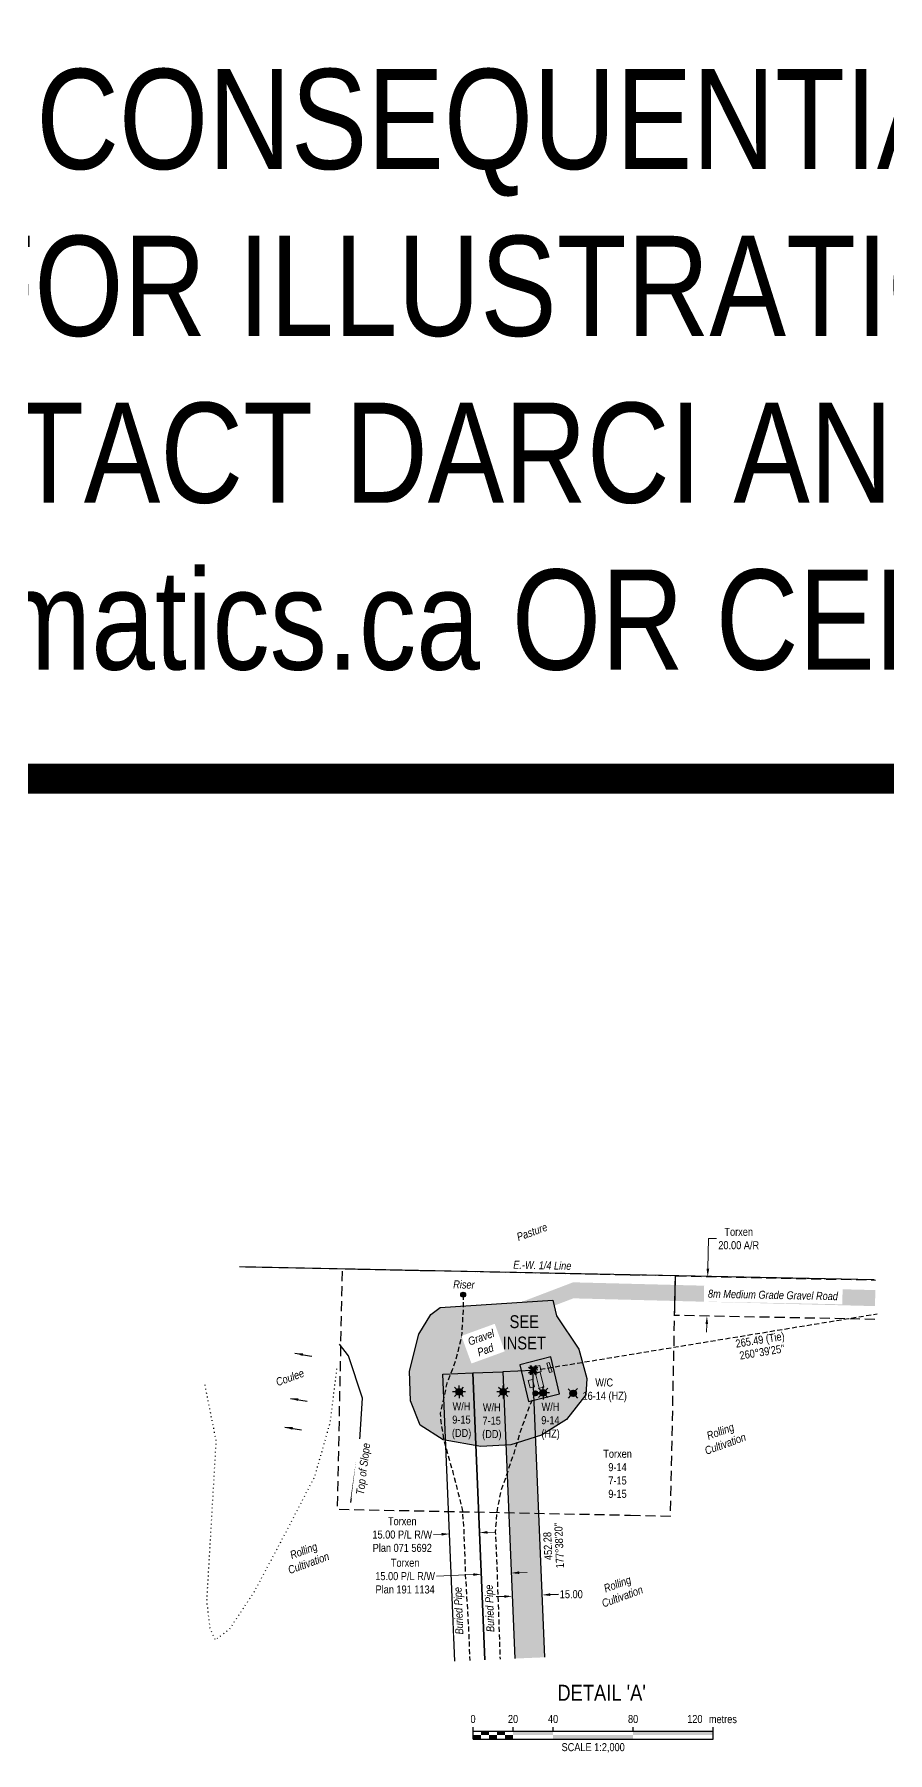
# Model space of a CAD drawing. Extents: x 396654 to 404551, y 5683949 to 5688644.
# Drawn here: x 401503 to 402569, y 5684150 to 5686296 of the extents above; entities that cross this region are included whole.
import ezdxf
from ezdxf.enums import TextEntityAlignment as Align

# ---------------------------------------------------------------- set-up
doc = ezdxf.new("R2010")
doc.units = 0
doc.header["$LTSCALE"] = 5
doc.header["$PDSIZE"] = 0.5
for name, pattern in [('foc-ACCESSROAD', [3.75, 2.5, -1.25]), ('foc-QUARTERLINE', [33, 25, -3, 2, -3]), ('foc-TIELINE', [1.875, 1.25, -0.625]), ('foc-TOPO', [1, 0.2, -0.8]), ('UG_PIPE', [1.875, 1.25, -0.625])]:
    doc.linetypes.add(name, pattern=pattern)
doc.layers.get('Defpoints').update_dxf_attribs({"color": 9})
for name, color, linetype in [('AS-FENCE', 48, 'foc-FENCE'), ('AS-PIPE-AG', 44, 'Continuous'), ('AS-PIPE-UG', 44, 'UG_PIPE'), ('AS-ROADS', 254, 'Continuous'), ('AS-SYMBOL', 7, 'Continuous'), ('C-AR', 13, 'foc-ACCESSROAD'), ('C-RW', 13, 'Continuous'), ('C-WS', 13, 'foc-ACCESSROAD'), ('DETAIL-T', 7, 'Continuous'), ('L-BD1', 253, 'Continuous'), ('L-MON', 1, 'Continuous'), ('L-QSEC', 8, 'foc-QUARTERLINE'), ('L-TIE', 7, 'foc-TIELINE'), ('L-TIE-T', 7, 'Continuous'), ('P-PROPOSED', 10, 'Continuous'), ('P-PROPOSED-H', 21, 'Continuous'), ('P-TXT', 4, 'Continuous'), ('T-GENERAL', 48, 'foc-TOPO'), ('T-SLOPE', 48, 'Continuous')]:
    doc.layers.add(name, color=color, linetype=linetype)
for name, color, linetype, lineweight in [('AS-GENERAL', 48, 'Continuous', 18), ('C-AR-T', 13, 'Continuous', 9), ('C-RW-T', 13, 'Continuous', 9), ('C-WS-T', 13, 'Continuous', 9), ('T-TEXT', 48, 'Continuous', 18)]:
    doc.layers.add(name, color=color, linetype=linetype, lineweight=lineweight)
doc.layers.add('DISCLAIMER', color=7, linetype='Continuous', plot=False)
doc.styles.add('80', font='ARIALN.TTF', dxfattribs={"height": 10})
doc.styles.add('80CG', font='ARIALN.TTF', dxfattribs={"height": 10})
doc.styles.add('80L', font='ARIALN.TTF', dxfattribs={"height": 10})
doc.styles.add('80LS', font='ARIALNI.TTF', dxfattribs={"height": 10})
doc.styles.add('foc-LtypeFont', font='ARIALN.TTF', dxfattribs={"height": 7.35})
doc.linetypes.add('foc-FENCE', pattern='A,10,-1,["X",foc-LtypeFont,S=0.2,R=0,X=-0.625,Y=-0.75],-1.24', length=12.24)
doc.dimstyles.new('Compass 5 000', dxfattribs={"dimscale": 5, "dimtxt": 9, "dimasz": 2, "dimexe": 0.2, "dimexo": 0.0625, "dimgap": 0.5, "dimtad": 0, "dimtih": 1, "dimtoh": 1, "dimzin": 0, "dimdsep": 46, "dimtxsty": '80CG', "dimcen": 0.1, "dimse1": 1, "dimse2": 1, "dimclrd": 256, "dimclrt": 256, "dimaunit": 1, "dimadec": 4, "dimazin": 0, "dimtfac": 0.06, "dimtofl": 0, "dimtmove": 0, "dimatfit": 1, "dimfxl": 0.2, "dimtolj": 1, "dimtzin": 0, "dimlwd": -1, "dimarcsym": 0})

# ---------------------------------------------------------------- blocks, each defined once
blk = doc.blocks.new('*D506')
at = {"layer": 'C-AR-T', "transparency": 16777216}
for p, q in [((402344.4, 5684754.8), (402345.1, 5684792.3)), ((402345.1, 5684792.3), (402355.1, 5684792.3)), ((402343, 5684685.5), (402342.8, 5684675.5))]:
    blk.add_line(p, q, dxfattribs=at)
for points in [[(402342.7, 5684754.8), (402346.1, 5684754.8), (402344.2, 5684744.8)], [(402341.4, 5684685.5), (402344.7, 5684685.5), (402343.2, 5684695.5)]]:
    blk.add_solid(points, dxfattribs=at)
at = {"layer": 'Defpoints', "color": 0, "transparency": 16777216}
for p in [(402392, 5684743.8), (402343.2, 5684695.5), (402391, 5684694.5)]:
    blk.add_point(p, dxfattribs=at)
at = {"layer": 'C-AR-T', "transparency": 16777216, "insert": (402382.9, 5684792.3), "char_height": 10, "attachment_point": 5, "style": '80CG'}
blk.add_mtext('\\A1;Torxen\\P20.00 A/R', dxfattribs=at)
blk = doc.blocks.new('*D507')
at = {"layer": 'C-RW-T', "transparency": 16777216}
for p, q in [((402051.4, 5684372.6), (402005.4, 5684370.7)), ((402108.8, 5684375), (402118.8, 5684375.4))]:
    blk.add_line(p, q, dxfattribs=at)
for points in [[(402051.3, 5684374.3), (402051.4, 5684371), (402061.3, 5684373)], [(402108.7, 5684376.7), (402108.9, 5684373.4), (402098.8, 5684374.6)]]:
    blk.add_solid(points, dxfattribs=at)
at = {"layer": 'Defpoints', "color": 0, "transparency": 16777216}
for p in [(402061.1, 5684379), (402098.6, 5684380.6), (402098.8, 5684374.6)]:
    blk.add_point(p, dxfattribs=at)
at = {"layer": 'C-RW-T', "transparency": 16777216, "insert": (401966.3, 5684370.7), "char_height": 10, "attachment_point": 5, "style": '80CG'}
blk.add_mtext('\\A1;Torxen\\P15.00 P/L R/W\\PPlan 191 1134', dxfattribs=at)
blk = doc.blocks.new('*D508')
at = {"layer": 'C-RW-T', "transparency": 16777216}
for p, q in [((402011.7, 5684423), (402001.7, 5684422.6)), ((402069.2, 5684425.4), (402079.2, 5684425.8))]:
    blk.add_line(p, q, dxfattribs=at)
for points in [[(402011.7, 5684424.7), (402011.8, 5684421.3), (402021.7, 5684423.4)], [(402069.1, 5684427.1), (402069.2, 5684423.8), (402059.2, 5684425)]]:
    blk.add_solid(points, dxfattribs=at)
at = {"layer": 'Defpoints', "color": 0, "transparency": 16777216}
for p in [(402021.7, 5684423.4), (402023.2, 5684388.5), (402060.6, 5684390.1)]:
    blk.add_point(p, dxfattribs=at)
at = {"layer": 'C-RW-T', "transparency": 16777216, "insert": (401962.7, 5684422.6), "char_height": 10, "attachment_point": 5, "style": '80CG'}
blk.add_mtext('\\A1;Torxen\\P15.00 P/L R/W\\PPlan 071 5692', dxfattribs=at)
blk = doc.blocks.new('GAS')
h = blk.add_hatch(color=255)
h.dxf.hatch_style = 1
edge = h.paths.add_edge_path()
edge.add_arc((0, 0), 0.9, 0, 360)
for p, q in [((-0.81, 0), (-1.62, 0)), ((-0.57, 0.57), (-1.14, 1.14)), ((0, 0.81), (0, 1.62)), ((0.57, 0.57), (1.14, 1.14)), ((1.62, 0), (0.81, 0)), ((-0.57, -0.57), (-1.14, -1.14)), ((0, -0.81), (0, -1.62)), ((1.14, -1.14), (0.57, -0.57))]:
    blk.add_line(p, q)
blk.add_circle((0, 0), 0.8)
blk = doc.blocks.new('RISER')
h = blk.add_hatch(color=255)
h.dxf.hatch_style = 1
edge = h.paths.add_edge_path()
edge.add_arc((0, 0), 0.7, 0, 360)
blk.add_hatch(color=48).paths.add_polyline_path([(0.58, -0.15), (-0.58, -0.15, 0.774597)])
at = {"color": 48}
blk.add_line((-0.58, -0.15), (0.58, -0.15), dxfattribs=at)
blk.add_circle((0, 0), 0.6, dxfattribs=at)
blk = doc.blocks.new('WC')
at = {"layer": 'L-MON'}
h = blk.add_hatch(color=255, dxfattribs=at)
h.dxf.hatch_style = 1
edge = h.paths.add_edge_path()
edge.add_arc((0, 0), 0.9, 0, 360)
at = {"layer": 'L-MON', "color": 240, "flags": 128}
for points in [[(-0.62, 0.5), (-1.23, 1.12)], [(0.52, 0.61), (1.13, 1.21)], [(-1.18, -1.18), (-0.56, -0.57)], [(1.16, -1.18), (0.56, -0.57)]]:
    blk.add_lwpolyline(points, dxfattribs=at)
at = {"layer": 'L-MON', "color": 240}
for radius in [0.8, 0.373]:
    blk.add_circle((0, 0), radius, dxfattribs=at)
blk = doc.blocks.new('*U454')
at = {"color": 0}
for p, q in [((-150, 0), (-150, 15)), ((-150, 10), (150.2, 10)), ((-150, 0), (150.2, 0)), ((-100, 10), (-100, 15)), ((-50, 10), (-50, 15)), ((50, 10), (50, 15)), ((150.2, 0), (150.2, 15))]:
    blk.add_line(p, q, dxfattribs=at)
for points in [[(-150, 5), (-140, 5), (-150, 0), (-140, 0)], [(-140, 10), (-130, 10), (-140, 5), (-130, 5)], [(-130, 5), (-120, 5), (-130, 0), (-120, 0)], [(-120, 10), (-110, 10), (-120, 5), (-110, 5)], [(-110, 5), (-100, 5), (-110, 0), (-100, 0)], [(-100, 10), (-50, 10), (-100, 5), (-50, 5)], [(-50, 5), (50, 5), (-50, 0), (50, 0)], [(50, 10), (150.2, 10), (50, 5), (150.2, 5)]]:
    blk.add_solid(points, dxfattribs=at)
at = {"color": 0, "style": '80'}
blk.add_text('metres', height=10, dxfattribs=at).set_placement((162.2, 20), align=Align.CENTER)
at = {"color": 0, "char_height": 10, "style": '80'}
for s, insert, attachment_point in [('0', (-150, 30.2), 2), ('20', (-100, 30.2), 2), ('40', (-50, 30.2), 2), ('80', (50, 30.2), 2), ('120', (136.7, 30.2), 3), ('SCALE 1:2,000', (0.1, -5), 2)]:
    blk.add_mtext(s, dxfattribs=dict(at, insert=insert, attachment_point=attachment_point))
blk = doc.blocks.new('*D509')
at = {"layer": 'Defpoints', "color": 0, "linetype": 'Continuous', "transparency": 16777216}
for p in [(402100.1, 5684345), (402137.5, 5684347.2), (402137.5, 5684346.5)]:
    blk.add_point(p, dxfattribs=at)
at = {"layer": 'P-TXT', "transparency": 16777216}
for p, q in [((402090, 5684345.2), (402080, 5684344.8)), ((402147.5, 5684347.6), (402157.8, 5684348.1))]:
    blk.add_line(p, q, dxfattribs=at)
at = {"layer": 'P-TXT', "linetype": 'Continuous', "transparency": 16777216}
for points in [[(402090, 5684346.9), (402090.1, 5684343.6), (402100, 5684345.6)], [(402147.4, 5684349.3), (402147.6, 5684346), (402137.5, 5684347.2)]]:
    blk.add_solid(points, dxfattribs=at)
at = {"layer": 'P-TXT', "linetype": 'Continuous', "transparency": 16777216, "insert": (402173.8, 5684348.1), "char_height": 10, "attachment_point": 5, "style": '80CG'}
blk.add_mtext('\\A1;15.00', dxfattribs=at)
blk = doc.blocks.new('TEMP')
h = blk.add_hatch(color=255)
h.dxf.hatch_style = 1
h.paths.add_polyline_path([(0, 0.25), (-0.67, 1.15), (-0.67, 0.67), (-1.15, 0.67), (-0.25, 0), (-1.15, -0.67), (-0.67, -0.67), (-0.67, -1.15), (0, -0.25), (0.67, -1.15), (0.67, -0.67), (1.15, -0.67), (0.25, 0), (1.15, 0.67), (0.67, 0.67), (0.67, 1.15)])
h.paths.add_polyline_path([(0.57, 0.85), (0.57, 0.57), (0.85, 0.57), (0.08, 0), (0.85, -0.57), (0.57, -0.57), (0.57, -0.85), (0, -0.08), (-0.57, -0.85), (-0.57, -0.57), (-0.85, -0.57), (-0.08, 0), (-0.85, 0.57), (-0.57, 0.57), (-0.57, 0.85), (0, 0.08)], flags=16)
h = blk.add_hatch(color=1)
h.dxf.hatch_style = 1
h.paths.add_polyline_path([(0, 0.08), (-0.57, 0.85), (-0.57, 0.57), (-0.85, 0.57), (-0.08, 0), (-0.85, -0.57), (-0.57, -0.57), (-0.57, -0.85), (0, -0.08), (0.57, -0.85), (0.57, -0.57), (0.85, -0.57), (0.08, 0), (0.85, 0.57), (0.57, 0.57), (0.57, 0.85)])
at = {"color": 1}
for p, q in [((-0.08, 0), (0.08, 0)), ((0, 0.08), (0, -0.08))]:
    blk.add_line(p, q, dxfattribs=at)
at = {"color": 255, "flags": 128}
blk.add_lwpolyline([(-0.25, 0), (-1.15, 0.67), (-0.67, 0.67), (-0.67, 1.15), (0, 0.25), (0.67, 1.15), (0.67, 0.67), (1.15, 0.67), (0.25, 0), (1.15, -0.67), (0.67, -0.67), (0.67, -1.15), (0, -0.25), (-0.67, -1.15), (-0.67, -0.67), (-1.15, -0.67)], close=True, dxfattribs=at)
at = {"color": 1, "flags": 128}
blk.add_lwpolyline([(-0.08, 0), (-0.85, 0.57), (-0.57, 0.57), (-0.57, 0.85), (0, 0.08), (0.57, 0.85), (0.57, 0.57), (0.85, 0.57), (0.08, 0), (0.85, -0.57), (0.57, -0.57), (0.57, -0.85), (0, -0.08), (-0.57, -0.85), (-0.57, -0.57), (-0.85, -0.57)], close=True, dxfattribs=at)
blk = doc.blocks.new('Disclaimer_Legal')
at = {"layer": 'DISCLAIMER', "color": 254, "flags": 128}
blk.add_lwpolyline([(-3612.9, -1104.6, 37.5, 37.5, 0), (4096.1, -1104.6, 37.5, 37.5, 0.414214), (4171.1, -1029.6, 37.5, 37.5, 0), (4171.1, 2078.7, 37.5, 0, 0.414214), (4096.1, 2153.7, 0, 0, 0), (-3612.9, 2153.7, 0, 0, 0.414214), (-3687.9, 2078.7, 0, 0, 0), (-3687.9, -1029.6, 0, 37.5, 0.414214)], format="xyseb", close=True, dxfattribs=at)
at = {"layer": 'DISCLAIMER', "color": 254, "insert": (241.6, 533.9), "char_height": 125, "width": 7717.568, "attachment_point": 5, "style": '80'}
blk.add_mtext('NOTICE TO THE CORPORATION, PERSON &/OR PERSONS REGARDING THIS COMPUTER AIDED DESIGN AND DRAFTING (CADD) FILES. ACCEPTANCE OF THE CADD DATA IS BASED ON THE FOLLOWING DISCLAIMER WHICH COVERS ALL CADD DATA RECIEVED FROM COMPASS GEOMATICS LTD.\\P{\\fArial Narrow|b1|i0|c0|p34;DISCLAIMER}\\PCOMPASS GEOMATICS LTD. MAKES NO REPRESENTATION OR WARRANTIES, EXPRESS OR IMPLIED, WITH RESPECT TO THE REUSE OF THE DATA PROVIDED HEREWITH, REGARDLESS OF ITS FORMAT OR THE MEANS OF ITS TRANSMISSION. THERE IS NO GUARANTEE OR REPRESENTATION TO THE USER AS TO THE ACCURACY, CURRENCY, SUITABILITY OR RELIABILITY OF THIS DATA FOR ANY PURPOSE. THE USER ACCEPTS THE DATA "AS IS", AND ASSUMES ALL RISKS ASSOCIATED WITH ITS USE. BY ACCEPTANCE OF THIS DATA, THE USER AGREES NOT TO TRANSMIT THIS DATA OR PROVIDE ACCESS OR ANY PART OF IT TO ANOTHER PARTY UNLESS THE USER SHALL INCLUDE WITH THE DATA A COPY OF THIS DISCLAIMER. COMPASS GEOMATICS LTD. ASSUMES NO RESPONSIBILITY FOR ACTUAL OR CONSEQUENTIAL DAMAGE AS A RESULT OF ANY USER\'S RELIANCE ON THIS DATA. THIS CADD FILE IS FOR ILLUSTRATION PURPOSES ONLY.\\PIF YOU REQUIRE MORE ACCURATE INFORMATION, PLEASE CONTACT DARCI ANGLEHART AT COMPASS GEOMATICS LTD. VIA EMAIL: darci.anglehart@compassgeomatics.ca OR CELL: 506-961-7292', dxfattribs=at)

msp = doc.modelspace()

# ---------------------------------------------------------------- hatches: boundary and pattern name
at = {"layer": 'AS-ROADS'}
h = msp.add_hatch(color=256, dxfattribs=at)
h.dxf.hatch_style = 1
edge = h.paths.add_edge_path()
edge.add_line((402553.129, 5684707.933), (402553.543, 5684727.929))
edge.add_line((402553.543, 5684727.929), (402176.631, 5684737.649))
edge.add_arc((402176.373, 5684727.652), 10, 88.522766, 91.771033)
edge.add_line((402176.064, 5684737.647), (402105.004, 5684710.588))
edge.add_line((402105.004, 5684710.588), (402105.622, 5684690.597))
edge.add_line((402105.622, 5684690.597), (402176.399, 5684717.648))
edge.add_line((402176.399, 5684717.648), (402553.129, 5684707.933))
h = msp.add_hatch(color=256, dxfattribs=at)
h.dxf.hatch_style = 1
h.paths.add_polyline_path([(402150.585, 5684715.533), (402155.46, 5684695.893), (402183.352, 5684654.048), (402193.117, 5684617.468), (402192.162, 5684597.358), (402167.855, 5684566.548), (402136.437, 5684546.738), (402098.375, 5684534.813), (402060.93, 5684532.621), (402013.83, 5684541.048), (401985.137, 5684559.398), (401973.015, 5684589.533), (401971.76, 5684626.856), (401983.507, 5684672.891), (401998.222, 5684697.673), (402010.04, 5684706.106)])
at = {"layer": 'P-PROPOSED-H', "linetype": 'Continuous'}
h = msp.add_hatch(color=256, dxfattribs=at)
h.dxf.hatch_style = 1
h.paths.add_polyline_path([(402140.751, 5684269.37), (402125.754, 5684627.59), (402088.287, 5684626.022), (402103.284, 5684267.801)])

# ---------------------------------------------------------------- linework, layer by layer
at = {"layer": 'AS-FENCE', "flags": 128}
msp.add_lwpolyline([(402120.56, 5684588.646), (402159.015, 5684598.238), (402148.167, 5684644.586), (402109.507, 5684634.701)], close=True, dxfattribs=at)
at = {"layer": 'AS-PIPE-AG', "flags": 128}
msp.add_lwpolyline([(402138.242, 5684599.448), (402129.65, 5684597.231), (402129.037, 5684599.051)], dxfattribs=at)
at = {"layer": 'AS-PIPE-UG', "flags": 128}
for points in [[(402038.83, 5684722.221), (402038.627, 5684702.968), (402036.845, 5684670.248), (402029.45, 5684640.573), (402025.162, 5684628.561), (402018.465, 5684611.711), (402010.037, 5684574.071), (402010.81, 5684564.051), (402014.412, 5684541.571), (402025.98, 5684500.353), (402037.517, 5684454.486), (402039.307, 5684432.963), (402041.485, 5684372.428), (402045.68, 5684300.966), (402046.982, 5684265.444)], [(402129.037, 5684599.051), (402121.755, 5684583.426), (402111.467, 5684555.318), (402101.867, 5684523.891), (402085.935, 5684476.878), (402081.07, 5684453.618), (402078.75, 5684425.851), (402079.597, 5684413.813), (402080.912, 5684380.771), (402082.815, 5684327.498), (402084.865, 5684267.031)]]:
    msp.add_lwpolyline(points, dxfattribs=at)
at = {"layer": 'AS-ROADS', "flags": 128}
msp.add_lwpolyline([(402150.585, 5684715.533), (402155.46, 5684695.893), (402183.352, 5684654.048), (402193.117, 5684617.468), (402192.162, 5684597.358), (402167.855, 5684566.548), (402136.437, 5684546.738), (402098.375, 5684534.813), (402060.93, 5684532.621), (402013.83, 5684541.048), (401985.137, 5684559.398), (401973.015, 5684589.533), (401971.76, 5684626.856), (401983.507, 5684672.891), (401998.222, 5684697.673), (402010.04, 5684706.106)], close=True, dxfattribs=at)
at = {"layer": 'C-AR', "flags": 128}
msp.add_lwpolyline([(402552.786, 5684691.352), (402302.884, 5684696.29), (402303.895, 5684745.641), (402303.895, 5684745.641), (402553.805, 5684740.536)], dxfattribs=at)
at = {"layer": 'C-RW', "flags": 128}
msp.add_lwpolyline([(402028.383, 5684264.666), (402013.382, 5684622.886), (402050.82, 5684624.453), (402065.817, 5684266.231)], dxfattribs=at)
at = {"layer": 'L-QSEC', "flags": 128}
msp.add_lwpolyline([(402551.952, 5684740.573), (401759.494, 5684756.859)], dxfattribs=at)
at = {"layer": 'L-TIE', "flags": 128}
msp.add_lwpolyline([(402125.754, 5684627.59), (402555.937, 5684698.368)], dxfattribs=at)
at = {"layer": 'T-GENERAL', "flags": 128}
msp.add_lwpolyline([(401715.938, 5684609.662), (401730.013, 5684539.668), (401718.322, 5684339.272), (401722.39, 5684306.229), (401729.001, 5684290.979), (401747.306, 5684304.704), (401778.324, 5684351.981), (401816.46, 5684423.658), (401853.58, 5684495.335), (401872.902, 5684562.945), (401881.555, 5684633.242)], dxfattribs=at)
at = {"layer": 'T-SLOPE', "flags": 128}
msp.add_lwpolyline([(401898.452, 5684462.696), (401909.905, 5684540.783), (401913.22, 5684593.121), (401895.62, 5684645.741), (401884.502, 5684660.343)], dxfattribs=at)
at = {"layer": 'T-TEXT', "flags": 128}
for points in [[(402143.145, 5684636.688), (402146.225, 5684637.536), (402149.94, 5684625.743), (402146.61, 5684625.123)], [(402122.272, 5684605.783), (402127.862, 5684607.086), (402125.457, 5684616.476), (402119.82, 5684615.131)], [(402125.36, 5684631.621), (402127.292, 5684624.053), (402136.362, 5684626.328), (402134.397, 5684633.908)], [(402134.96, 5684625.563), (402139.707, 5684606.928), (402133.8, 5684605.541), (402128.992, 5684623.996)]]:
    msp.add_lwpolyline(points, close=True, dxfattribs=at)

# ---------------------------------------------------------------- block references
at = {"linetype": 'Continuous'}
msp.add_blockref('Disclaimer_Legal', (400360.95, 5686471.238), dxfattribs=at)
at = {"layer": 'AS-SYMBOL', "xscale": 4.997960149999995, "yscale": 4.997960149999995, "zscale": 4.997960149999995}
for name, p in [('GAS', (402033.665, 5684600.886)), ('GAS', (402088.73, 5684600.786)), ('RISER', (402129.037, 5684599.051)), ('GAS', (402138.662, 5684599.601))]:
    msp.add_blockref(name, p, dxfattribs=at)
at = {"layer": 'DETAIL-T', "linetype": 'Continuous', "xscale": 0.99959203, "yscale": 0.99959203, "zscale": 0.99959203}
msp.add_blockref('*U454', (402201.037, 5684167.158), dxfattribs=at)
at = {"layer": 'L-MON', "linetype": 'Continuous', "xscale": 4.997960149999997, "yscale": 4.997960149999997, "zscale": 4.997960149999997}
msp.add_blockref('TEMP', (402126.326, 5684627.837), dxfattribs=at)
at = {"layer": 'L-MON', "xscale": 4.997960149999995, "yscale": 4.997960149999995, "zscale": 4.997960149999995}
msp.add_blockref('WC', (402176.12, 5684599.036), dxfattribs=at)

# ---------------------------------------------------------------- texts
at = {"layer": 'AS-GENERAL', "style": '80LS'}
msp.add_text('Coulee', height=9.9957, rotation=20, dxfattribs=at).set_placement((401807.091, 5684607.903))
at = {"layer": 'C-WS-T', "char_height": 10, "attachment_point": 1, "style": '80L'}
for s, width, insert in [('\\pi16.57115;W/C\\P\\pi0.6605,t60.6605;16-14 (HZ)', 54.7794, (402187.197, 5684617.599)), ('\\pi0.65368;W/H\\P\\pi0.27851;9-14\\P\\pi0.47292;(HZ)', 22.46016, (402136.029, 5684587.168))]:
    msp.add_mtext_dynamic_manual_height_columns(s, width=width, gutter_width=50, heights=[0], dxfattribs=dict(at, insert=insert))
at = {"layer": 'C-WS-T', "char_height": 10, "attachment_point": 1, "style": '80L', "bg_fill": 1, "box_fill_scale": 1.15, "bg_fill_color": 254, "bg_fill_transparency": 0}
for s, width, insert in [('\\pi0.69802;W/H\\P\\pi0.27851;9-15\\P\\pi-0.11712;(DD) ', 22.54884, (402024.852, 5684587.874)), ('\\pi0.65368;W/H\\P\\pi0.26828;7-15\\P\\pi-0.16146;(DD)', 22.46016, (402062.685, 5684586.535))]:
    msp.add_mtext_dynamic_manual_height_columns(s, width=width, gutter_width=50, heights=[0], dxfattribs=dict(at, insert=insert))
at = {"layer": 'DETAIL-T', "color": 3, "insert": (402211.692, 5684225.082), "char_height": 19.9918, "width": 223.7667, "attachment_point": 5, "style": '80CG'}
msp.add_mtext("DETAIL 'A'", dxfattribs=at)
at = {"layer": 'L-BD1', "style": '80L'}
for s, height, p in [('452.28', 9.9959, (402144.445, 5684408.327)), ("177°38'20''", 9.99592, (402158.677, 5684408.914))]:
    msp.add_text(s, height=height, rotation=92.3616, dxfattribs=at).set_placement(p, align=Align.MIDDLE)
at = {"layer": 'L-TIE-T', "style": '80L'}
for s, p in [('265.49 (Tie)', (402409.721, 5684664.688)), ("260°39'25''", (402412.033, 5684650.632))]:
    msp.add_text(s, height=9.99592, rotation=9.3432, dxfattribs=at).set_placement(p, align=Align.MIDDLE)
at = {"layer": 'T-TEXT', "style": '80LS'}
msp.add_text('Pasture', height=9.9959, rotation=20, dxfattribs=at).set_placement((402124.731, 5684800.613), align=Align.MIDDLE_CENTER)
at = {"layer": 'T-TEXT', "char_height": 9.99569, "attachment_point": 1, "rotation": 20, "style": '80LS', "bg_fill": 3, "box_fill_scale": 1.15, "bg_fill_color": 256, "bg_fill_true_color": 256, "bg_fill_transparency": 0}
for insert in [(402333.024, 5684547.045), (402204.42, 5684356.411)]:
    msp.add_mtext_dynamic_manual_height_columns('\\pi9.36386;Rolling\\P\\pi0.58865;Cultivation', width=53.28308, gutter_width=50, heights=[0], dxfattribs=dict(at, insert=insert))

# ---------------------------------------------------------------- dimensions: what is measured, and where the dimension line sits
at = {"layer": 'C-AR-T', "color": 6}
dim = msp.add_linear_dim(base=(402343.218, 5684695.493), p1=(402392.016, 5684743.841), p2=(402391.042, 5684694.548), angle=268.868164, text='Torxen\\P20.00 A/R', dimstyle='Compass 5 000', dxfattribs=at)
dim.commit()
dim.dimension.update_dxf_attribs({"geometry": '*D506', "text_midpoint": (402382.866, 5684792.264), "dimtype": 161})

# ---------------------------------------------------------------- leaders
at = {"layer": 'T-TEXT', "path_type": 1}
for points in [[(401828.724, 5684649.051), (401849.622, 5684645.502)], [(401822.976, 5684592.77), (401843.875, 5684589.221)], [(401815.971, 5684556.84), (401836.87, 5684553.29)]]:
    msp.add_leader(points, dimstyle='Compass 5 000', override={"dimgap": 0.5, "dimtad": 0}, dxfattribs=at)

# ---------------------------------------------------------------- next in the draw order: texts
at = {"layer": 'AS-PIPE-UG', "char_height": 9.99569, "attachment_point": 1, "rotation": 92.099956, "style": '80LS', "bg_fill": 3, "box_fill_scale": 1.15, "bg_fill_color": 256, "bg_fill_true_color": 256, "bg_fill_transparency": 0}
for insert in [(402029.023, 5684297.427), (402067.819, 5684300.411)]:
    msp.add_mtext_dynamic_manual_height_columns('\\pi0.29544;Buried Pipe', width=59.01044, gutter_width=50, heights=[0], dxfattribs=dict(at, insert=insert))
at = {"layer": 'T-SLOPE', "char_height": 9.99569, "attachment_point": 1, "style": '80LS', "bg_fill": 2}
for s, width, insert, rotation in [('\\pi0.3193;Riser', 27.8097, (402026.152, 5684740.162), 358.830191), ('\\pi0.75909;Top of Slope', 64.75148, (401904.728, 5684472.35), 82.935206)]:
    msp.add_mtext_dynamic_manual_height_columns(s, width=width, gutter_width=50, heights=[0], dxfattribs=dict(at, insert=insert, rotation=rotation))
at = {"layer": 'T-TEXT', "insert": (401812.559, 5684398.051), "char_height": 9.99569, "attachment_point": 1, "rotation": 20, "style": '80LS', "bg_fill": 3, "box_fill_scale": 1.15, "bg_fill_color": 256, "bg_fill_true_color": 256, "bg_fill_transparency": 0}
msp.add_mtext_dynamic_manual_height_columns('\\pi9.36386;Rolling\\P\\pi0.58865;Cultivation', width=53.28308, gutter_width=50, heights=[0], dxfattribs=at)

# ---------------------------------------------------------------- next in the draw order: linework, layer by layer
at = {"layer": 'C-RW', "flags": 128}
msp.add_lwpolyline([(402065.817, 5684266.231), (402050.82, 5684624.453), (402088.287, 5684626.022), (402103.272, 5684267.798)], dxfattribs=at)
at = {"layer": 'C-WS', "flags": 128}
msp.add_lwpolyline([(402247.78, 5684446.873), (402297.757, 5684445.823), (402303.895, 5684745.641), (402253.99, 5684746.651), (401887.607, 5684754.233), (401881.47, 5684454.353)], close=True, dxfattribs=at)

# ---------------------------------------------------------------- next in the draw order: block references
at = {"layer": 'AS-SYMBOL', "xscale": 4.997960149999995, "yscale": 4.997960149999995, "zscale": 4.997960149999995}
msp.add_blockref('RISER', (402038.83, 5684722.221), dxfattribs=at)

# ---------------------------------------------------------------- next in the draw order: dimensions: what is measured, and where the dimension line sits
at = {"layer": 'C-RW-T', "color": 6}
for base, p1, p2, angle, text, picture, middle in [((402021.734, 5684423.432), (402060.631, 5684390.112), (402023.195, 5684388.544), 182.397867, 'Torxen\\P15.00 P/L R/W\\PPlan 071 5692', '*D508', (401962.666, 5684422.595)), ((402098.804, 5684374.606), (402061.095, 5684379.02), (402098.554, 5684380.587), 2.395378, 'Torxen\\P15.00 P/L R/W\\PPlan 191 1134', '*D507', (401966.296, 5684370.698))]:
    dim = msp.add_linear_dim(base=base, p1=p1, p2=p2, angle=angle, text=text, dimstyle='Compass 5 000', dxfattribs=at)
    dim.commit()
    dim.dimension.update_dxf_attribs({"geometry": picture, "text_midpoint": middle, "dimtype": 161})
at = {"layer": 'P-TXT', "linetype": 'Continuous'}
dim = msp.add_linear_dim(base=(402137.492, 5684347.208), p1=(402100.053, 5684344.973), p2=(402137.52, 5684346.542), angle=2.397353, text='15.00', dimstyle='Compass 5 000', dxfattribs=at)
dim.commit()
dim.dimension.update_dxf_attribs({"geometry": '*D509', "text_midpoint": (402173.762, 5684348.059), "dimtype": 161})

# ---------------------------------------------------------------- next in the draw order: texts
at = {"layer": 'AS-GENERAL', "insert": (402042.986, 5684667.736), "char_height": 9.99569, "attachment_point": 1, "rotation": 20, "style": '80LS', "bg_fill": 2}
msp.add_mtext_dynamic_manual_height_columns('\\pi0.60567;Gravel\\P\\pi6.98082;Pad', width=34.3144, gutter_width=50, heights=[0], dxfattribs=at)
at = {"layer": 'C-WS-T', "insert": (402213.582, 5684528.519), "char_height": 10, "attachment_point": 1, "style": '80L', "bg_fill": 3, "box_fill_scale": 1.15, "bg_fill_color": 256, "bg_fill_true_color": 256, "bg_fill_transparency": 0}
msp.add_mtext_dynamic_manual_height_columns('\\pi0.19326;Torxen\\P\\pi6.52342;9-14\\P\\pi6.51318;7-15\\P\\pi6.47908;9-15', width=34.94997, gutter_width=50, heights=[0], dxfattribs=at)
at = {"layer": 'L-QSEC', "insert": (402101.166, 5684764.663), "char_height": 9.99569, "attachment_point": 1, "rotation": 358.830191, "style": '80LS', "bg_fill": 2}
msp.add_mtext_dynamic_manual_height_columns('\\pi0.30567;E.-W. 1/4 Line', width=72.37439, gutter_width=50, heights=[0], dxfattribs=at)

# ---------------------------------------------------------------- next in the draw order: linework, layer by layer
at = {"layer": 'AS-FENCE', "flags": 128}
msp.add_lwpolyline([(402551.952, 5684740.573), (401759.494, 5684756.859)], dxfattribs=at)
at = {"layer": 'P-PROPOSED', "flags": 128}
msp.add_lwpolyline([(402140.751, 5684269.37), (402125.754, 5684627.59), (402088.287, 5684626.022), (402103.284, 5684267.801)], dxfattribs=at)

# ---------------------------------------------------------------- next in the draw order: texts
at = {"layer": 'DETAIL-T', "color": 3, "insert": (402115.066, 5684675.059), "char_height": 15.9935, "width": 53.76971, "attachment_point": 5, "style": '80CG'}
msp.add_mtext('SEE\\PINSET', dxfattribs=at)

# ---------------------------------------------------------------- next in the draw order: texts
at = {"layer": 'T-TEXT', "insert": (402344.674, 5684728.507), "char_height": 9.99569, "attachment_point": 1, "rotation": 358.868164, "style": '80LS', "bg_fill": 2}
msp.add_mtext_dynamic_manual_height_columns('8m Medium Grade Gravel Road', width=162.95607, gutter_width=50, heights=[0], dxfattribs=at)

doc.saveas('drawing.dxf')
